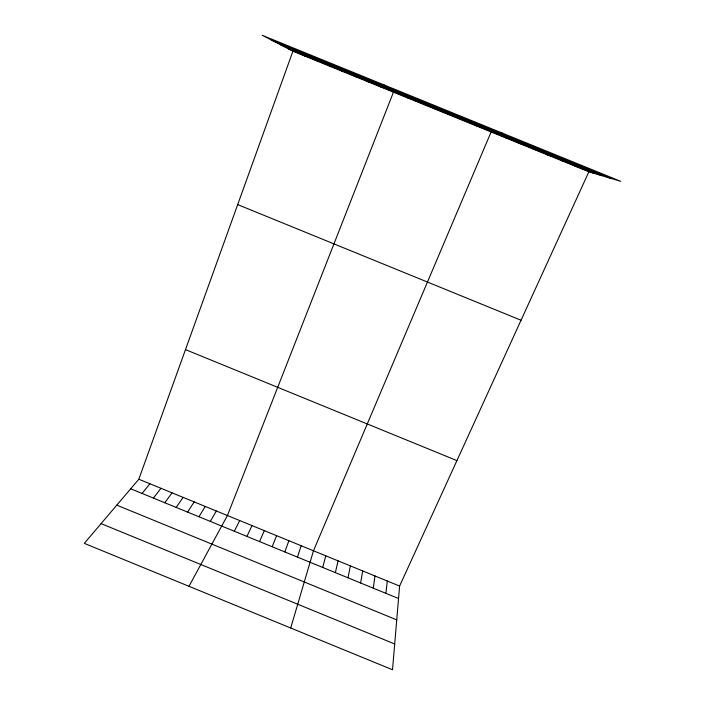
<?xml version="1.0" encoding="UTF-8"?>
<svg xmlns="http://www.w3.org/2000/svg" width="705" height="705" viewBox="0 0 705 705"><rect width="100%" height="100%" fill="white"/><g stroke="black" fill="none" stroke-linecap="round" stroke-linejoin="round"><path stroke-width="1.06" d="M588.869 171.782L399.603 586.066L392.518 669.75L84.3 543.37L138.823 479.233L292.919 51.209L262.137 35.25L620.7 181.326L588.869 171.782L292.919 51.209M385.908 593.346L387.301 581.017M373.271 588.173L374.989 575.976M360.625 582.991L362.687 570.935M347.988 577.809L350.385 565.895M335.351 572.636L338.083 560.863M322.723 567.463L325.781 555.822M290.707 628.005L313.478 550.781L491.112 131.958L502.242 133.069M297.457 557.109L301.176 545.74M284.829 551.936L288.883 540.709M272.192 546.763L276.589 535.668M259.572 541.59L264.296 530.636M246.944 536.417L252.002 525.595M234.316 531.244L239.709 520.563M188.993 586.296L227.415 515.531L393.452 92.17L383.917 84.864M210.319 521.409L216.338 510.993M198.942 516.747L205.261 506.454M187.565 512.086L194.183 501.916M176.188 507.424L183.115 497.377M164.811 502.762L172.038 492.839M153.443 498.109L160.96 488.301M142.066 493.447L149.892 483.771M463.203 120.581L463.961 120.396M477.162 126.266L478.351 126.257M505.071 137.642L507.133 137.977M519.039 143.326L521.524 143.846M532.998 149.019L535.915 149.707M546.965 154.703L550.314 155.576M560.924 160.396L564.705 161.436M574.901 166.089L579.105 167.305M271.777 40.247L610.733 178.339M280.661 44.856L601.541 175.58M288.433 48.883L593.513 173.174M237.7 204.591L521.039 320.246M185.485 349.61L456.919 460.612M138.823 479.233L399.603 586.066M130.698 488.785L398.554 598.527M116.792 505.15L396.739 619.871M101.079 523.621L394.694 643.982M301.379 54.162L305.485 56.33M314.324 59.431L318.043 61.45M327.279 64.71L330.61 66.561M340.233 69.989L343.176 71.681M353.187 75.268L355.743 76.801M366.142 80.546L368.31 81.921M379.105 85.825L380.876 87.05M406.441 96.955L407.402 97.845M420.814 102.815L421.343 103.529M435.196 108.676L435.293 109.213"/></g></svg>
